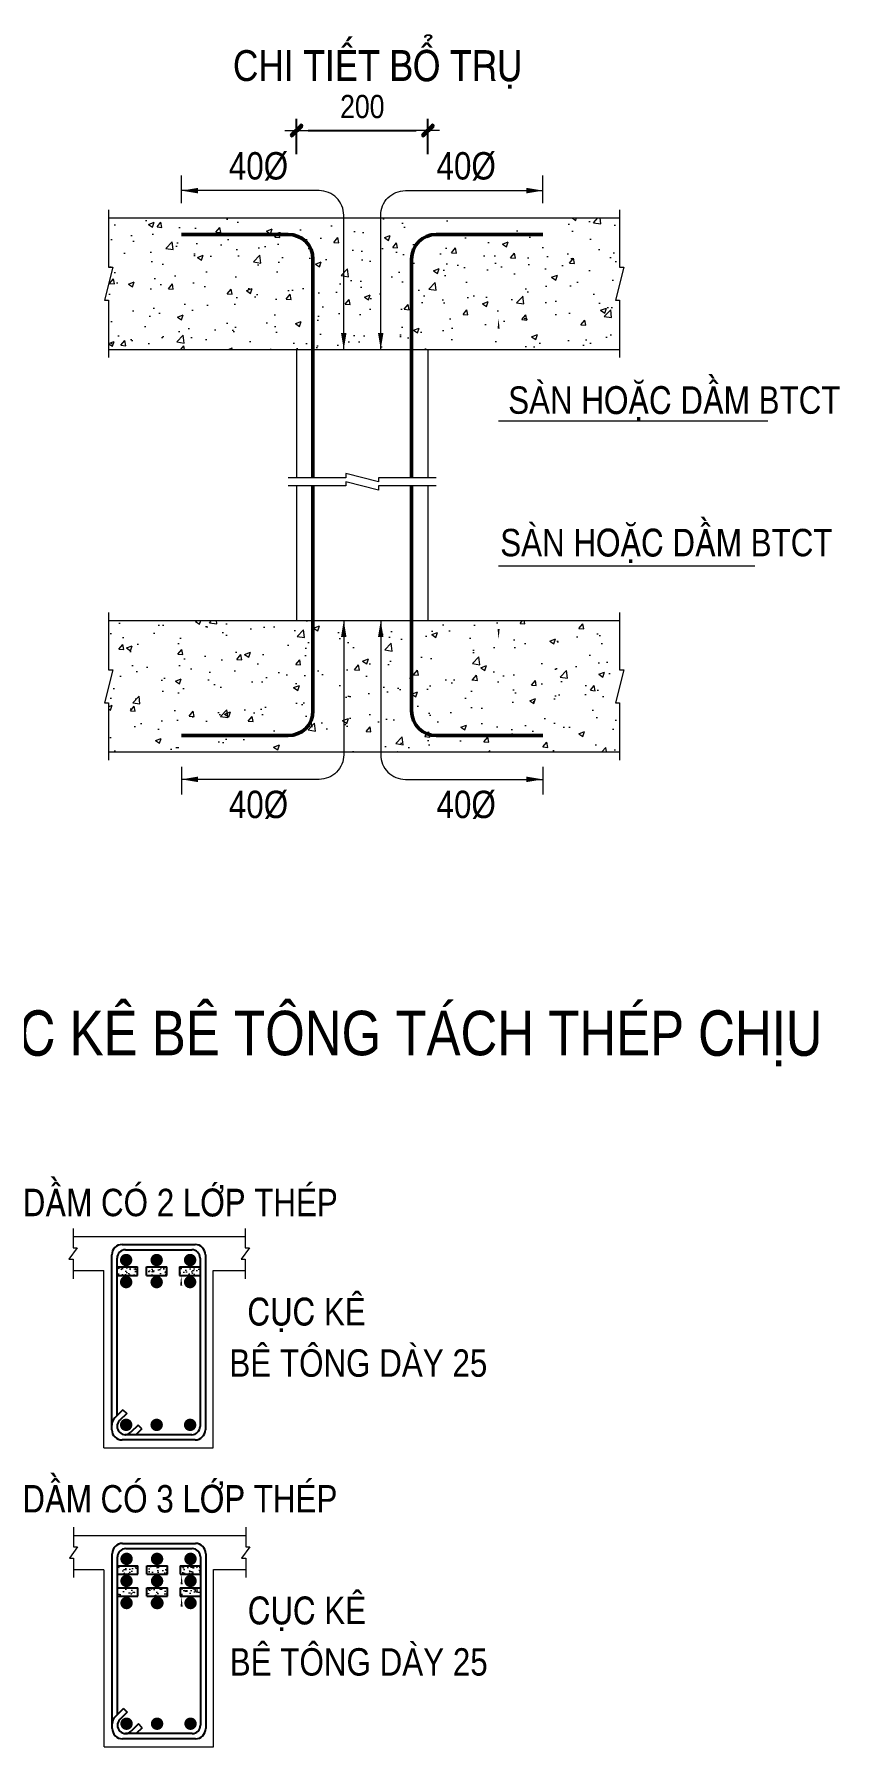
# Model space of a CAD drawing. Header units: millimetres. Extents: x -88960 to 836140, y 175458 to 320791.
# Drawn here: x 22773 to 29707, y 197976 to 212721 of the extents above; entities that cross this region are included whole.
import ezdxf
from ezdxf.enums import TextEntityAlignment as Align

# ---------------------------------------------------------------- set-up
doc = ezdxf.new("R2010")
doc.units = ezdxf.units.MM
doc.header["$LTSCALE"] = 1000
doc.linetypes.add('HIDDEN', pattern=[0.375, 0.25, -0.125])
doc.layers.get('DEFPOINTS').update_dxf_attribs({"linetype": 'CONTINUOUS'})
for name, color, linetype, lineweight in [('CDAI', 6, 'CONTINUOUS', 25), ('CHUNHO', 1, 'CONTINUOUS', 13), ('CHUTO', 51, 'CONTINUOUS', 15), ('CTHEP', 4, 'CONTINUOUS', 50), ('DBAO', 2, 'CONTINUOUS', 13), ('DGIONG', 4, 'CONTINUOUS', 13), ('DMo', 9, 'HIDDEN', 9), ('HATCH', 253, 'CONTINUOUS', 5), ('KTH', 154, 'CONTINUOUS', 15), ('STICK', 1, 'CONTINUOUS', 9), ('TEXT', 1, 'CONTINUOUS', 15)]:
    doc.layers.add(name, color=color, linetype=linetype, lineweight=lineweight)
doc.styles.add('Star-HelCon', font='VHELVCN_0.TTF')
doc.styles.add('TTP-HelCon', font='VHELVCN_0.TTF')
doc.dimstyles.new('Star-100', dxfattribs={"dimscale": 100, "dimtxt": 2, "dimasz": 1, "dimexe": 1, "dimexo": 0.0625, "dimgap": 0.09, "dimtad": 0, "dimtoh": 1, "dimdec": 4, "dimrnd": 1, "dimdsep": 46, "dimtxsty": 'Star-HelCon', "dimblk": 'Stick', "dimcen": 0.09, "dimdle": 1.5, "dimclrd": 256, "dimclre": 256, "dimclrt": 7, "dimadec": 0, "dimazin": 0, "dimtfac": 1, "dimtdec": 4, "dimtix": 1, "dimtmove": 0, "dimatfit": 3, "dimfxl": 0.18, "dimtvp": 1, "dimtolj": 1, "dimtzin": 0, "dimarcsym": 2})
pattern_1 = [(50, (-137557097.136, -554220.16), (101.443542146, -8.875159955), [10.6074, -116.6814]), (355, (-137557097.14, -554220.16), (-19.623878616, 106.38403785), [8.48592, -93.34512]), (100.45144446, (-137557088.68, -554220.9), (81.81966321, 97.5088768), [9.014902835, -99.163931184]), (46.1842, (-137557097.14, -554191.88), (150.94207588, -23.40972292), [15.9111, -175.0221]), (96.63563549, (-137557084.56, -554193.83), (132.1911083, 137.77154194), [13.52236189, -148.7459805]), (351.18416399, (-137557097.14, -554191.88), (132.19110821, 137.77154187), [12.72888, -140.01768014]), (21, (-137557082.99, -554198.95), (84.421758195, -56.943194945), [10.6074, -116.6814]), (326, (-137557082.99, -554198.95), (34.412574024, 102.55942117), [8.48592, -93.34512]), (71.45144474, (-137557075.96, -554203.69), (118.834331186, 45.616226004), [9.01490255, -99.163931184]), (37.5, (-137557097.136, -554220.164), (1.719792657, 47.081843535), [0, -92.213664, 0, -94.75944, 0, -93.6987]), (7.5, (-137557097.136, -554220.164), (37.20645082, 55.782437235), [0, -54.027024, 0, -90.092184, 0, -35.71158]), (327.5, (-137557128.675, -554220.164), (75.499574793, -3.189980619), [0, -35.358, 0, -110.31696, 0, -146.38212]), (317.5, (-137557142.82, -554220.164), (82.481186302, 14.15804786), [0, -45.9654, 0, -73.261776, 0, -103.95252])]
pattern_2 = [(50, (-137557105.02, -554525.33), (101.443542146, -8.875159955), [10.6074, -116.6814]), (355, (-137557105.02, -554525.33), (-19.623878616, 106.38403785), [8.48592, -93.34512]), (100.45144446, (-137557096.565, -554526.07), (81.81966321, 97.5088768), [9.014902835, -99.163931184]), (46.1842, (-137557105.02, -554497.04), (150.94207588, -23.40972292), [15.9111, -175.0221]), (96.63563549, (-137557092.44, -554499), (132.1911083, 137.77154194), [13.52236189, -148.7459805]), (351.18416399, (-137557105.02, -554497.04), (132.19110821, 137.77154187), [12.72888, -140.01768014]), (21, (-137557090.875, -554504.115), (84.421758195, -56.943194945), [10.6074, -116.6814]), (326, (-137557090.88, -554504.12), (34.412574024, 102.55942117), [8.48592, -93.34512]), (71.45144474, (-137557083.84, -554508.86), (118.834331186, 45.616226004), [9.01490255, -99.163931184]), (37.5, (-137557105.02, -554525.33), (1.719792657, 47.081843535), [0, -92.213664, 0, -94.75944, 0, -93.6987]), (7.5, (-137557105.02, -554525.33), (37.20645082, 55.782437235), [0, -54.027024, 0, -90.092184, 0, -35.71158]), (327.5, (-137557136.558, -554525.33), (75.499574793, -3.189980619), [0, -35.358, 0, -110.31696, 0, -146.38212]), (317.5, (-137557150.7, -554525.33), (82.481186302, 14.15804786), [0, -45.9654, 0, -73.261776, 0, -103.95252])]

# ---------------------------------------------------------------- blocks, each defined once
blk = doc.blocks.new('Stick')
at = {"layer": 'STICK'}
h = blk.add_hatch(color=256, dxfattribs=at)
edge = h.paths.add_edge_path()
edge.add_line((0.3, 0.5), (-0.5, -0.3))
edge.add_arc((-0.4, -0.4), 0.141, 135, 315)
edge.add_line((-0.3, -0.5), (0.5, 0.3))
edge.add_arc((0.4, 0.4), 0.141, 315, 495)
blk.add_line((1, 0), (-1, 0), dxfattribs=at)
blk.add_lwpolyline([(0.3, 0.5), (-0.5, -0.3, 1), (-0.3, -0.5), (0.5, 0.3, 1), (0.3, 0.5, 1)], format="xyb", dxfattribs=at)
blk = doc.blocks.new('*D777')
at = {"layer": 'DEFPOINTS', "color": 0, "transparency": 16777216}
for p in [(26162, 211892), (25031, 211680), (26162, 211680)]:
    blk.add_point(p, dxfattribs=at)
at = {"layer": 'KTH', "lineweight": -2, "transparency": 16777216}
for p, q in [((25031, 211687), (25031, 211992)), ((25131, 211892), (26062, 211892)), ((26162, 211687), (26162, 211992))]:
    blk.add_line(p, q, dxfattribs=at)
at = {"layer": 'KTH', "lineweight": -2, "transparency": 16777216, "xscale": 100, "yscale": 100, "zscale": 100, "rotation": 180}
blk.add_blockref('Stick', (25031, 211892), dxfattribs=at)
at = {"layer": 'KTH', "lineweight": -2, "transparency": 16777216, "xscale": 100, "yscale": 100, "zscale": 100}
blk.add_blockref('Stick', (26162, 211892), dxfattribs=at)
at = {"layer": 'KTH', "color": 7, "transparency": 16777216, "insert": (25597, 212097), "char_height": 200, "attachment_point": 5, "style": 'Star-HelCon'}
blk.add_mtext('\\A1;200', dxfattribs=at)

msp = doc.modelspace()

# ---------------------------------------------------------------- hatches: boundary and pattern name
at = {"layer": 'HATCH'}
h = msp.add_hatch(dxfattribs=at)
h.set_pattern_fill('AR-CONC', color=256, scale=70.716, style=0)
h.set_pattern_definition([(50, (26545.27, 207160.56), (507.218, -44.376), [53.037, -583.407]), (355, (26545.27, 207160.56), (-98.12, 531.92), [42.43, -466.726]), (100.451, (26587.54, 207156.86), (409.1, 487.544), [45.075, -495.82]), (46.184, (26545.3, 207302), (754.71, -117.05), [79.56, -875.11]), (96.636, (26608.2, 207292.2), (660.96, 688.86), [67.61, -743.73]), (351.184, (26545.3, 207302), (660.96, 688.86), [63.64, -700.09]), (21, (26616, 207266.63), (422.11, -284.716), [53.037, -583.407]), (326, (26616, 207266.63), (172.063, 512.797), [42.43, -466.726]), (71.451, (26651.16, 207242.9), (594.17, 228.08), [45.075, -495.82]), (37.5, (26545.27, 207160.56), (8.599, 235.409), [0, -461.068, 0, -473.797, 0, -468.493]), (7.5, (26545.27, 207160.56), (186.032, 278.912), [0, -270.135, 0, -450.461, 0, -178.558]), (327.5, (26387.58, 207160.56), (377.498, -15.95), [0, -176.79, 0, -551.585, 0, -731.91]), (317.5, (26316.86, 207160.56), (412.406, 70.79), [0, -229.827, 0, -366.309, 0, -519.763])])
h.paths.add_polyline_path([(27847.6032, 207248.20771), (27812.2452, 207248.20771), (27812.2452, 207672.50371), (26162.25083, 207672.50371), (25030.79483, 207672.50371), (23413.75131, 207672.50371), (23413.75131, 207248.20771), (23449.10931, 207248.20771), (23378.39331, 206965.34371), (23413.75131, 206965.34371), (23413.75131, 206541.04771), (27812.2452, 206541.04771), (27812.2452, 206965.34371), (27776.8872, 206965.34371)])
h.paths.add_polyline_path([(27812.2452, 210431.58774), (27776.8872, 210431.58774), (27847.6032, 210714.45174), (27812.2452, 210714.45174), (27812.2452, 211138.74774), (23413.75131, 211138.74774), (23413.75131, 210714.45174), (23449.10931, 210714.45174), (23378.39331, 210431.58774), (23413.75131, 210431.58774), (23413.75131, 210007.29174), (25030.79483, 210007.29174), (26162.25083, 210007.29174), (27812.2452, 210007.29174)])
h = msp.add_hatch(dxfattribs=at)
h.set_pattern_fill('AR-CONC', color=256, scale=14.1432, style=0)
h.set_pattern_definition(pattern_2)
h.paths.add_polyline_path([(23662.48122, 202107.33506), (23662.48122, 202034.65653), (23485.69122, 202034.65653), (23485.69122, 202107.33506)])
h = msp.add_hatch(dxfattribs=at)
h.set_pattern_fill('AR-CONC', color=256, scale=14.1432, style=0)
h.set_pattern_definition(pattern_2)
h.paths.add_polyline_path([(23915.64803, 202107.33506), (23915.64803, 202034.65653), (23738.85803, 202034.65653), (23738.85803, 202107.33506)])
h = msp.add_hatch(dxfattribs=at)
h.set_pattern_fill('AR-CONC', color=256, scale=14.1432, style=0)
h.set_pattern_definition(pattern_2)
h.paths.add_polyline_path([(24201.32502, 202107.33506), (24201.32502, 202034.65653), (24024.53502, 202034.65653), (24024.53502, 202107.33506)])
h = msp.add_hatch(dxfattribs=at)
h.set_pattern_fill('AR-CONC', color=256, scale=14.1432, style=0)
h.set_pattern_definition(pattern_1)
h.paths.add_polyline_path([(23665.92434, 199534.23956), (23665.92434, 199461.56103), (23489.13434, 199461.56103), (23489.13434, 199534.23956)])
h = msp.add_hatch(dxfattribs=at)
h.set_pattern_fill('AR-CONC', color=256, scale=14.1432, style=0)
h.set_pattern_definition(pattern_1)
h.paths.add_polyline_path([(23919.09116, 199534.23956), (23919.09116, 199461.56103), (23742.30116, 199461.56103), (23742.30116, 199534.23956)])
h = msp.add_hatch(dxfattribs=at)
h.set_pattern_fill('AR-CONC', color=256, scale=14.1432, style=0)
h.set_pattern_definition(pattern_1)
h.paths.add_polyline_path([(24204.76814, 199534.23956), (24204.76814, 199461.56103), (24027.97814, 199461.56103), (24027.97814, 199534.23956)])
h = msp.add_hatch(dxfattribs=at)
h.set_pattern_fill('AR-CONC', color=256, scale=14.1432, style=0)
h.set_pattern_definition(pattern_1)
h.paths.add_polyline_path([(23665.92434, 199344.20473), (23665.92434, 199271.52619), (23489.13434, 199271.52619), (23489.13434, 199344.20473)])
h = msp.add_hatch(dxfattribs=at)
h.set_pattern_fill('AR-CONC', color=256, scale=14.1432, style=0)
h.set_pattern_definition(pattern_1)
h.paths.add_polyline_path([(23919.09116, 199344.20473), (23919.09116, 199271.52619), (23742.30116, 199271.52619), (23742.30116, 199344.20473)])
h = msp.add_hatch(dxfattribs=at)
h.set_pattern_fill('AR-CONC', color=256, scale=14.1432, style=0)
h.set_pattern_definition(pattern_1)
h.paths.add_polyline_path([(24204.76814, 199344.20473), (24204.76814, 199271.52619), (24027.97814, 199271.52619), (24027.97814, 199344.20473)])

# ---------------------------------------------------------------- linework, layer by layer
at = {"layer": 'CDAI'}
for p, q in [((23529.55707, 202300.52385), (24157.28295, 202300.52385)), ((23440.75833, 200706.10975), (23440.75833, 202211.72511)), ((23486.33447, 200827.80584), (23486.33447, 202183.90872)), ((23557.37346, 202254.94771), (24129.46656, 202254.94771)), ((24200.50554, 202183.90872), (24200.50554, 200733.92614)), ((24246.08168, 202211.72511), (24246.08168, 200706.10975)), ((23440.75833, 201990.48054), (23440.75833, 202021.69027)), ((23485.69122, 202107.33506), (23662.48122, 202107.33506)), ((23485.69122, 202034.65653), (23662.48122, 202034.65653)), ((23662.48122, 202034.65653), (23662.48122, 202107.33506)), ((23738.85803, 202107.33506), (23915.64803, 202107.33506)), ((23738.85803, 202034.65653), (23738.85803, 202107.33506)), ((23738.85803, 202034.65653), (23915.64803, 202034.65653)), ((23915.64803, 202034.65653), (23915.64803, 202107.33506)), ((24024.53502, 202107.33506), (24201.32502, 202107.33506)), ((24024.53502, 202107.33506), (24024.53502, 202034.65653)), ((24024.53502, 202034.65653), (24201.32502, 202034.65653)), ((23486.33447, 201995.02332), (23486.33447, 201998.41666)), ((23536.69367, 200878.16504), (23466.76688, 200808.23825)), ((23568.92086, 200845.93785), (23507.14131, 200784.15829)), ((23536.69367, 200878.16504), (23568.92086, 200845.93785)), ((23440.75833, 200706.10975), (23440.75833, 200745.44806)), ((23666.42484, 200745.47355), (23604.64528, 200683.69399)), ((23698.65203, 200713.24635), (23648.29283, 200662.88715)), ((23698.65203, 200713.24635), (23666.42484, 200745.47355)), ((24157.28295, 200617.31102), (23529.55707, 200617.31102)), ((24129.46656, 200662.88715), (23554.41313, 200662.88715)), ((23533.0002, 199727.42835), (24160.72608, 199727.42835)), ((23560.81658, 199681.85221), (24132.90969, 199681.85221)), ((23444.20146, 198133.01425), (23444.20146, 199638.62962)), ((23489.13434, 199534.23956), (23665.92434, 199534.23956)), ((23489.7776, 198254.71034), (23489.7776, 199610.81323)), ((23665.92434, 199461.56103), (23665.92434, 199534.23956)), ((23742.30116, 199534.23956), (23919.09116, 199534.23956)), ((23742.30116, 199461.56103), (23742.30116, 199534.23956)), ((23919.09116, 199461.56103), (23919.09116, 199534.23956)), ((24027.97814, 199534.23956), (24204.76814, 199534.23956)), ((24027.97814, 199534.23956), (24027.97814, 199461.56103)), ((24203.94867, 199610.81323), (24203.94867, 198160.83064)), ((24249.52481, 199638.62962), (24249.52481, 198133.01425)), ((23489.13434, 199461.56103), (23665.92434, 199461.56103)), ((23742.30116, 199461.56103), (23919.09116, 199461.56103)), ((24027.97814, 199461.56103), (24204.76814, 199461.56103)), ((23489.13434, 199344.20473), (23665.92434, 199344.20473)), ((23489.13434, 199271.52619), (23665.92434, 199271.52619)), ((23665.92434, 199271.52619), (23665.92434, 199344.20473)), ((23742.30116, 199344.20473), (23919.09116, 199344.20473)), ((23742.30116, 199271.52619), (23742.30116, 199344.20473)), ((23742.30116, 199271.52619), (23919.09116, 199271.52619)), ((23919.09116, 199271.52619), (23919.09116, 199344.20473)), ((24027.97814, 199344.20473), (24204.76814, 199344.20473)), ((24027.97814, 199344.20473), (24027.97814, 199271.52619)), ((24027.97814, 199271.52619), (24204.76814, 199271.52619)), ((23444.20146, 198133.01425), (23444.20146, 198172.35257)), ((23540.1368, 198305.06954), (23470.21001, 198235.14275)), ((23572.36399, 198272.84235), (23510.58444, 198211.06279)), ((23540.1368, 198305.06954), (23572.36399, 198272.84235)), ((23669.86797, 198172.37805), (23608.08841, 198110.59849)), ((23702.09516, 198140.15086), (23669.86797, 198172.37805)), ((24160.72608, 198044.21552), (23533.0002, 198044.21552)), ((24132.90969, 198089.79166), (23557.85626, 198089.79166)), ((23702.09516, 198140.15086), (23651.73596, 198089.79166))]:
    msp.add_line(p, q, dxfattribs=at)
for centre, radius, start, end in [((23529.55707, 202211.72511), 88.79873, 90, 180), ((24157.28295, 202211.72511), 88.79873, 0, 90), ((23557.37346, 202183.90872), 71.03899, 90, 180), ((24129.46656, 202183.90872), 71.03899, 0, 90), ((23529.55707, 200745.44806), 88.79873, 134.999999292, 180), ((23529.55707, 200706.10975), 88.79873, 180, 270), ((23529.55707, 200706.10975), 88.79873, 180, 270), ((23557.37346, 200733.92614), 71.03899, 134.999999292, 180), ((23557.37346, 200733.92614), 71.03899, 180, 270), ((23554.41313, 200733.92614), 71.03899, 270, 314.999999292), ((24129.46656, 200733.92614), 71.03899, 270, 0), ((24157.28295, 200706.10975), 88.79873, 270, 0), ((23533.0002, 199638.62962), 88.79873, 90, 180), ((23560.81658, 199610.81323), 71.03899, 90, 180), ((24132.90969, 199610.81323), 71.03899, 0, 90), ((24160.72608, 199638.62962), 88.79873, 0, 90), ((23533.0002, 198172.35257), 88.79873, 134.999999292, 180), ((23560.81658, 198160.83064), 71.03899, 134.999999292, 180), ((23533.0002, 198133.01425), 88.79873, 180, 270), ((23533.0002, 198133.01425), 88.79873, 180, 270), ((23560.81658, 198160.83064), 71.03899, 180, 270), ((23557.85626, 198160.83064), 71.03899, 270, 314.999999292), ((24132.90969, 198160.83064), 71.03899, 270, 0), ((24160.72608, 198133.01425), 88.79873, 270, 0)]:
    msp.add_arc(centre, radius, start, end, dxfattribs=at)
at = {"layer": 'CTHEP'}
for p, q in [((24960.07883, 210997.31574), (24040.77083, 210997.31574)), ((26232.96683, 210997.31574), (27152.27483, 210997.31574)), ((25172.22683, 210785.16774), (25172.22683, 208902.77631)), ((26020.81883, 210785.16774), (26020.81883, 208902.77631)), ((25172.22683, 208832.06031), (25172.22683, 206894.62771)), ((26020.81883, 208832.06031), (26020.81883, 206894.62771)), ((24960.07883, 206682.47971), (24040.77083, 206682.47971)), ((26232.96683, 206682.47971), (27152.27483, 206682.47971))]:
    msp.add_line(p, q, dxfattribs=at)
at = {"layer": 'CTHEP', "const_width": 53.27924}
for points in [[(23537.74103, 202166.85706, -1), (23591.02027, 202166.85706, -1)], [(23800.3638, 202166.85706, -1), (23853.64304, 202166.85706, -1)], [(24088.40156, 202166.85706, -1), (24141.6808, 202166.85706, -1)], [(23537.74103, 201976.82222, -1), (23591.02027, 201976.82222, -1)], [(23800.3638, 201976.82222, -1), (23853.64304, 201976.82222, -1)], [(24088.40156, 201976.82222, -1), (24141.6808, 201976.82222, -1)], [(23537.74103, 200747.58446, 1), (23591.02027, 200747.58446, 1)], [(23800.3638, 200747.58446, 1), (23853.64304, 200747.58446, 1)], [(24088.40156, 200747.58446, 1), (24141.6808, 200747.58446, 1)], [(23541.18416, 199593.76156, -1), (23594.4634, 199593.76156, -1)], [(23803.80693, 199593.76156, -1), (23857.08617, 199593.76156, -1)], [(24091.84469, 199593.76156, -1), (24145.12393, 199593.76156, -1)], [(23541.18416, 199403.72672, -1), (23594.4634, 199403.72672, -1)], [(23803.80693, 199403.72672, -1), (23857.08617, 199403.72672, -1)], [(24091.84469, 199403.72672, -1), (24145.12393, 199403.72672, -1)], [(23541.18416, 199213.69188, -1), (23594.4634, 199213.69188, -1)], [(23541.18416, 199213.69188, -1), (23594.4634, 199213.69188, -1)], [(23802.12951, 199213.69188, -1), (23855.40875, 199213.69188, -1)], [(23807.4207, 199213.69188, -1), (23860.69994, 199213.69188, -1)], [(24091.84469, 199213.69188, -1), (24145.12393, 199213.69188, -1)], [(24091.84469, 199213.69188, -1), (24145.12393, 199213.69188, -1)], [(23541.18416, 198174.48897, 1), (23594.4634, 198174.48897, 1)], [(23803.80693, 198174.48897, 1), (23857.08617, 198174.48897, 1)], [(24091.84469, 198174.48897, 1), (24145.12393, 198174.48897, 1)]]:
    msp.add_lwpolyline(points, format="xyb", close=True, dxfattribs=at)
at = {"layer": 'CTHEP'}
for centre, start, end in [((24960.07883, 210785.16774), 0, 90), ((26232.96683, 210785.16774), 90, 180), ((24960.07883, 206894.62771), 270, 0), ((26232.96683, 206894.62771), 180, 270)]:
    msp.add_arc(centre, 212.148, start, end, dxfattribs=at)
at = {"layer": 'DBAO'}
for p, q in [((23413.75131, 211138.74774), (27812.2452, 211138.74774)), ((23413.75131, 210007.29174), (25030.79483, 210007.29174)), ((25030.79483, 210007.29174), (25030.79483, 208902.77631)), ((26162.25083, 210007.29174), (27812.2452, 210007.29174)), ((26162.25083, 210007.29174), (26162.25083, 208902.77631)), ((25030.79483, 208832.06031), (25030.79483, 207672.50371)), ((26162.25083, 208832.06031), (26162.25083, 207672.50371)), ((23413.75131, 207672.50371), (25030.79483, 207672.50371)), ((26162.25083, 207672.50371), (27812.2452, 207672.50371)), ((23413.75131, 206541.04771), (27812.2452, 206541.04771)), ((23107.50656, 202368.55099), (24590.12735, 202368.55099)), ((23107.50656, 202076.36624), (23372.73119, 202076.36624)), ((23372.73119, 200549.28387), (23372.73119, 202076.36624)), ((24314.10882, 200549.28387), (24314.10882, 202076.36624)), ((24314.10882, 202076.36624), (24590.12735, 202076.36624)), ((23372.73119, 200549.28387), (24314.10882, 200549.28387)), ((23110.94969, 199795.45549), (24593.57048, 199795.45549)), ((23110.94969, 199503.27074), (23371.73438, 199503.27074)), ((23376.17432, 197976.18838), (23376.17432, 199498.83081)), ((24317.55195, 197976.18838), (24317.55195, 199503.27074)), ((24317.55195, 199503.27074), (24593.57048, 199503.27074)), ((23376.17432, 197976.18838), (24317.55195, 197976.18838))]:
    msp.add_line(p, q, dxfattribs=at)
for points in [[(23413.75131, 211209.46374), (23413.75131, 210714.45174), (23449.10931, 210714.45174), (23378.39331, 210431.58774), (23413.75131, 210431.58774), (23413.75131, 209936.57574)], [(27812.2452, 211209.46374), (27812.2452, 210714.45174), (27847.6032, 210714.45174), (27776.8872, 210431.58774), (27812.2452, 210431.58774), (27812.2452, 209936.57574)], [(26232.96683, 208902.77631), (25737.95483, 208902.77631), (25737.95483, 208867.41831), (25455.09083, 208938.13431), (25455.09083, 208902.77631), (24960.07883, 208902.77631)], [(26232.96683, 208832.06031), (25737.95483, 208832.06031), (25737.95483, 208796.70231), (25455.09083, 208867.41831), (25455.09083, 208832.06031), (24960.07883, 208832.06031)], [(23413.75131, 207743.21971), (23413.75131, 207248.20771), (23449.10931, 207248.20771), (23378.39331, 206965.34371), (23413.75131, 206965.34371), (23413.75131, 206470.33171)], [(27812.2452, 207743.21971), (27812.2452, 207248.20771), (27847.6032, 207248.20771), (27776.8872, 206965.34371), (27812.2452, 206965.34371), (27812.2452, 206470.33171)], [(23107.50656, 202439.26699), (23107.50656, 202271.15607), (23142.86456, 202271.15607), (23072.14856, 202173.76115), (23107.50656, 202173.76115), (23107.50656, 202005.65024)], [(24590.12735, 202439.26699), (24590.12735, 202271.15607), (24625.48535, 202271.15607), (24554.76935, 202173.76115), (24590.12735, 202173.76115), (24590.12735, 202005.65024)], [(23110.94969, 199866.17149), (23110.94969, 199698.06058), (23146.30769, 199698.06058), (23075.59169, 199600.66566), (23110.94969, 199600.66566), (23110.94969, 199432.55474)], [(24593.57048, 199866.17149), (24593.57048, 199698.06058), (24628.92848, 199698.06058), (24558.21248, 199600.66566), (24593.57048, 199600.66566), (24593.57048, 199432.55474)]]:
    msp.add_lwpolyline(points, dxfattribs=at)
at = {"layer": 'DGIONG'}
for points in [[(26770.31388, 209390.65826, 0, 0, 0), (26770.31388, 210272.89191, 0, 17.679, 0), (26770.31388, 210184.49691, 17.679, 17.679, 0)], [(26770.31388, 208141.43374, 0, 0, 0), (26770.31388, 207510.86239, 0, 17.679, 0), (26770.31388, 207599.25739, 17.679, 17.679, 0)], [(26623.88049, 201531.62332, 0, 0, 0), (24038.27681, 201531.62332, 0, 0, 0), (24038.27681, 202034.65653, 0, 17.679, 0), (24038.27681, 201946.26153, 17.679, 17.679, 0)], [(26627.32362, 198958.52782, 0, 0, 0), (24041.71994, 198958.52782, 0, 0, 0), (24041.71994, 199461.56103, 0, 17.679, 0), (24041.71994, 199373.16603, 17.679, 17.679, 0)], [(24041.71994, 198958.52782, 0, 0, 0), (24041.71994, 199271.52619, 0, 17.679, 0), (24041.71994, 199183.13119, 17.679, 17.679, 0)]]:
    msp.add_lwpolyline(points, format="xyseb", dxfattribs=at)
at = {"layer": 'DGIONG', "linetype": 'ByBlock'}
for points in [[(29087.21392, 209390.65826), (26770.31388, 209390.65826)], [(28975.51417, 208141.43374), (26770.31388, 208141.43374)]]:
    msp.add_lwpolyline(points, dxfattribs=at)
at = {"layer": 'DMo', "ltscale": 500}
for p, q in [((25030.79483, 210007.29174), (26162.25083, 210007.29174)), ((25030.79483, 207672.50371), (26162.25083, 207672.50371))]:
    msp.add_line(p, q, dxfattribs=at)
at = {"layer": 'KTH'}
for p, q in [((24040.77083, 211265.81963), (24040.77083, 211504.26226)), ((27152.27483, 211265.81963), (27152.27483, 211504.26226)), ((24040.77083, 206413.97582), (24040.77083, 206175.53319)), ((27152.27483, 206413.97582), (27152.27483, 206175.53319))]:
    msp.add_line(p, q, dxfattribs=at)
for points in [[(25437.42095, 210007.29174), (25437.42095, 211162.20374, 0.4142135624), (25225.27295, 211374.35174), (24040.77083, 211374.35174)], [(25755.62471, 210007.29174), (25755.62471, 211162.20374, -0.4142135624), (25967.77271, 211374.35174), (27152.27483, 211374.35174)], [(25437.42095, 207672.50371), (25437.42095, 206517.59171, -0.4142135624), (25225.27295, 206305.44371), (24040.77083, 206305.44371)], [(25755.62471, 207672.50371), (25755.62471, 206517.59171, 0.4142135624), (25967.77271, 206305.44371), (27152.27483, 206305.44371)]]:
    msp.add_lwpolyline(points, format="xyb", dxfattribs=at)
for points in [[(24182.69726, 211350.69733), (24182.69726, 211398.00614), (24040.77083, 211374.35174)], [(27010.3484, 211350.69733), (27010.3484, 211398.00614), (27152.27483, 211374.35174)], [(25461.07535, 210149.21818), (25413.76654, 210149.21818), (25437.42095, 210007.29174)], [(25731.97031, 210149.21818), (25779.27912, 210149.21818), (25755.62471, 210007.29174)], [(25461.07535, 207530.57727), (25413.76654, 207530.57727), (25437.42095, 207672.50371)], [(25731.97031, 207530.57727), (25779.27912, 207530.57727), (25755.62471, 207672.50371)], [(24182.69726, 206329.09812), (24182.69726, 206281.78931), (24040.77083, 206305.44371)], [(27010.3484, 206329.09812), (27010.3484, 206281.78931), (27152.27483, 206305.44371)]]:
    msp.add_solid(points, dxfattribs=at)

# ---------------------------------------------------------------- texts
at = {"layer": 'CHUNHO', "style": 'TTP-HelCon'}
for p in [(24703.4125, 211470.13991), (26491.33034, 211470.13991), (24703.4125, 205971.84786), (26491.33034, 205971.84786)]:
    msp.add_text('40Þ', height=235.72, dxfattribs=at).set_placement(p, align=Align.CENTER)
at = {"layer": 'CHUNHO'}
for s, style, p in [('SAØN HOAËC DAÀM BTCT', 'TTP-HelCon', (28283.18687, 209594.50386)), ('SAØN HOAËC DAÀM BTCT', 'TTP-HelCon', (28214.66336, 208367.67561)), ('CUÏC KEÂ', 'Star-HelCon', (25117.98922, 201725.13553)), ('BEÂ TOÂNG DAØY 25', 'Star-HelCon', (25562.92867, 201310.04113)), ('CUÏC KEÂ', 'Star-HelCon', (25121.43235, 199152.04003)), ('BEÂ TOÂNG DAØY 25', 'Star-HelCon', (25566.3718, 198736.94564))]:
    msp.add_text(s, height=235.72, dxfattribs=dict(at, style=style)).set_placement(p, align=Align.MIDDLE)
at = {"layer": 'CHUTO', "linetype": 'ByBlock', "style": 'Star-HelCon'}
msp.add_text('CHI TIEÁT BOÅ TRUÏ', height=265.185, dxfattribs=at).set_placement((24483.27102, 212451.16363), align=Align.MIDDLE_LEFT)
at = {"layer": 'TEXT', "style": 'TTP-HelCon'}
for s, p in [('10.1- CUÏC KEÂ BEÂ TOÂNG CHO DAÀM COÙ 2 LÔÙP THEÙP', (18925.85137, 202662.27761)), ('10.2- CUÏC KEÂ BEÂ TOÂNG CHO DAÀM COÙ 3 LÔÙP THEÙP', (18922.15142, 200111.1973))]:
    msp.add_text(s, height=235.72, dxfattribs=at).set_placement(p, align=Align.MIDDLE_LEFT)
at = {"layer": 'TEXT', "color": 2, "insert": (19110.64149, 204312.7561), "char_height": 383.045, "width": 10748.3005087, "attachment_point": 1, "style": 'TTP-HelCon'}
msp.add_mtext('12. CHO TIEÁT CUÏC KEÂ BEÂ TOÂNG TAÙCH THEÙP CHÒU LÖÏC', dxfattribs=at)

# ---------------------------------------------------------------- dimensions: what is measured, and where the dimension line sits
at = {"layer": 'KTH'}
dim = msp.add_linear_dim(base=(26162.25083, 211892.48537), p1=(25030.79483, 211680.33737), p2=(26162.25083, 211680.33737), text='200', dimstyle='Star-100', dxfattribs=at)
dim.commit()
dim.dimension.update_dxf_attribs({"geometry": '*D777', "text_midpoint": (25596.52283, 212096.75204)})

doc.saveas('drawing.dxf')
